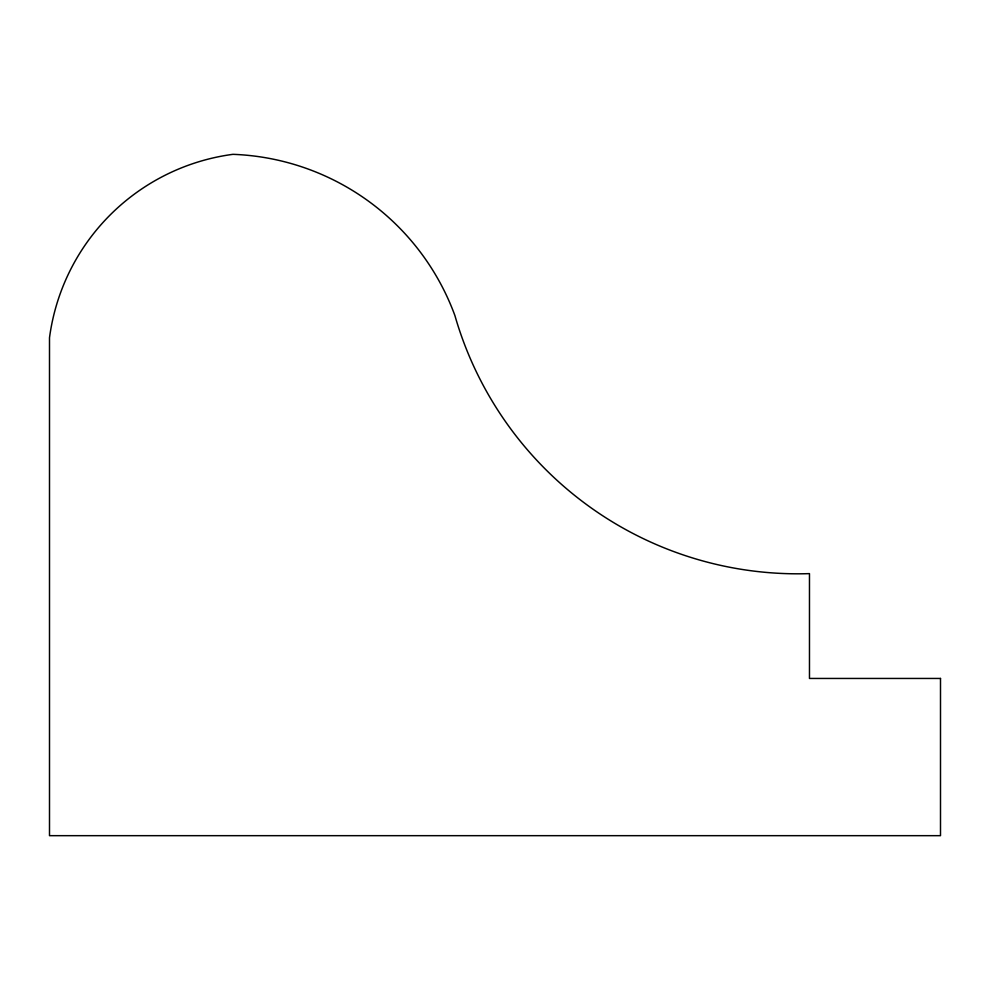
<?xml version="1.0" encoding="UTF-8"?>
<svg xmlns="http://www.w3.org/2000/svg" width="990" height="990" viewBox="0 0 990 990"><rect width="100%" height="100%" fill="white"/><g stroke="black" fill="none" stroke-linecap="round" stroke-linejoin="round"><path stroke-width="1.49" d="M940.5 678.447L809.474 678.447L809.474 573.618A356.722 356.722 0 0 1 454.905 315.562A246.126 246.126 0 0 0 232.947 154.329A213.37 213.37 0 0 0 49.5 337.763L49.5 835.671L940.5 835.671L940.5 678.447"/></g></svg>
